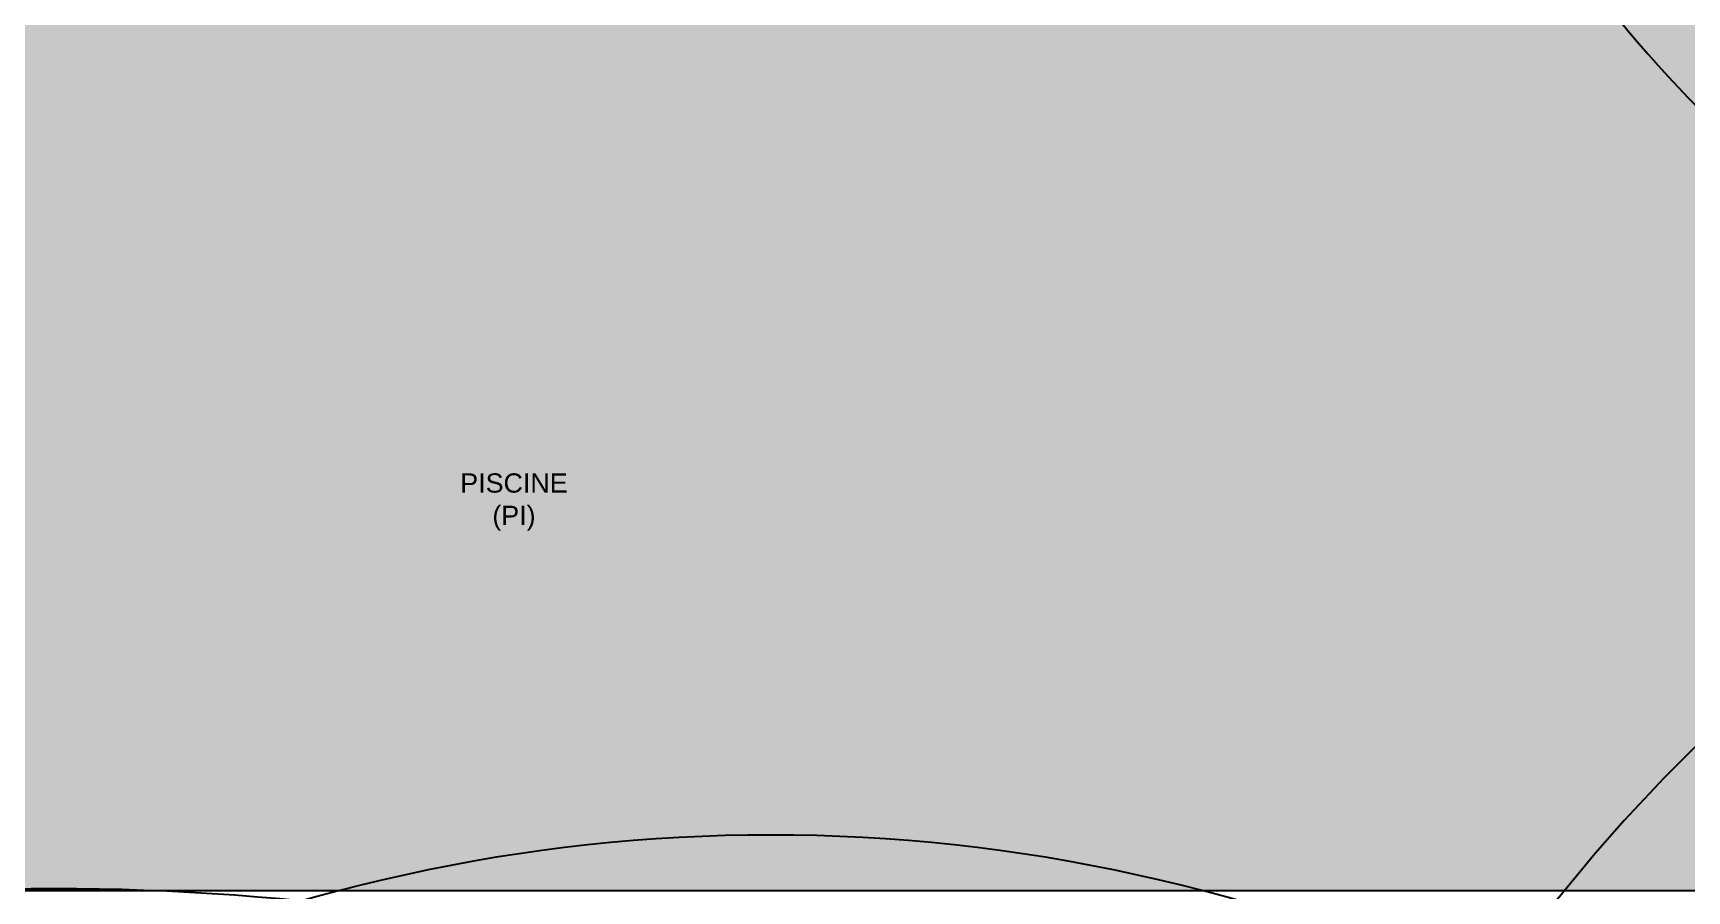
# Model space of a CAD drawing. Header units: millimetres. Extents: x 31778 to 54642, y 18502 to 28743.
# Drawn here: x 37809 to 38842, y 20539 to 21075 of the extents above; entities that cross this region are included whole.
import ezdxf

# ---------------------------------------------------------------- set-up
doc = ezdxf.new("R2010")
doc.units = ezdxf.units.MM
doc.layers.add('CIRCUITS ECLAIRAGE', color=1, linetype='Continuous')
doc.layers.add('Plan Archi', color=8, linetype='Continuous')
doc.styles.get("Standard").update_dxf_attribs({"font": 'arial.ttf'})

msp = doc.modelspace()

# ---------------------------------------------------------------- hatches: boundary and pattern name
at = {"layer": 'Plan Archi', "true_color": 0x95b0cb}
h = msp.add_hatch(color=253, dxfattribs=at)
h.dxf.hatch_style = 1
h.paths.add_polyline_path([(37451.662, 21139.574), (39151.662, 21139.574), (39151.662, 20539.574), (37451.662, 20539.574)])

# ---------------------------------------------------------------- linework, layer by layer
at = {"layer": 'CIRCUITS ECLAIRAGE', "color": 6}
for centre, radius, start, end in [((37198.565, 21508.688), 692.226, 284.698924, 334.237551), ((39374.398, 21549.297), 740.319, 207.468404, 253.595122), ((39552.297, 19905.19), 1010.928, 112.507217, 145.663137), ((38269.762, 19511.403), 1062.928, 65.085427, 114.914573), ((37821.986, 18975.445), 1565.376, 73.378371, 106.621629)]:
    msp.add_arc(centre, radius, start, end, dxfattribs=at)
at = {"layer": 'Plan Archi'}
msp.add_line((39151.662, 20539.574), (37451.662, 20539.574), dxfattribs=at)

# ---------------------------------------------------------------- texts
at = {"layer": 'Plan Archi', "linetype": 'ByBlock'}
for s, p in [('PISCINE', (38075.824, 20788.01)), ('(PI)', (38095.85, 20767.806))]:
    msp.add_text(s, height=12, rotation=360, dxfattribs=at).set_placement(p)

doc.saveas('drawing.dxf')
